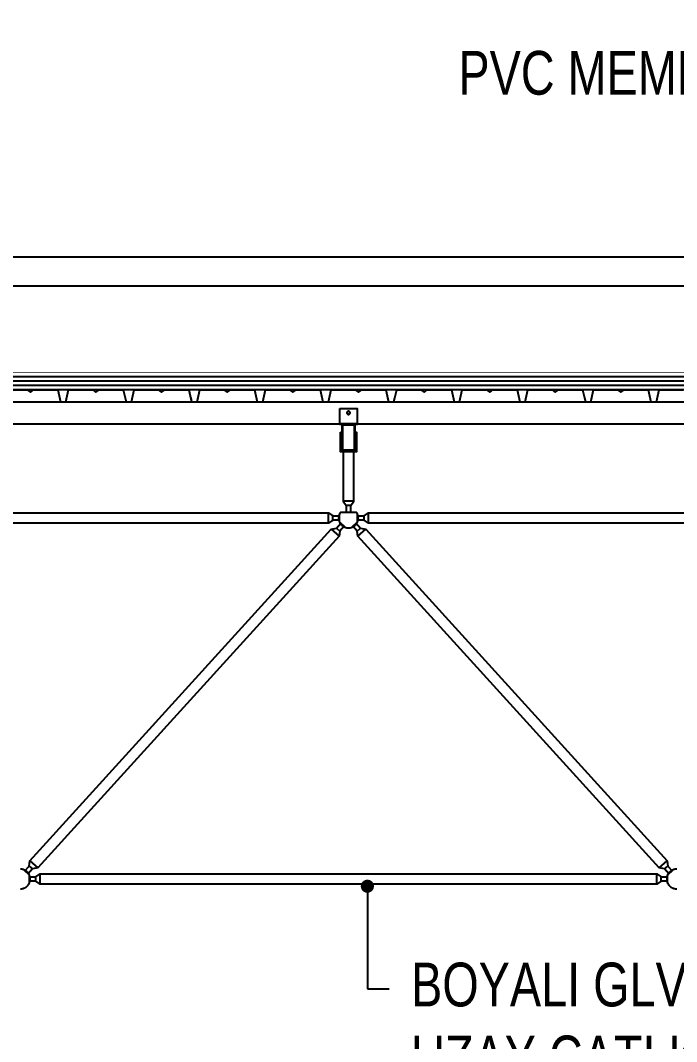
# Model space of a CAD drawing. Header units: centimetres. Extents: x 77182 to 116086, y 20619 to 33555.
# Drawn here: x 94664.7 to 94964.7, y 22489.1 to 22955.9 of the extents above; entities that cross this region are included whole.
import ezdxf
from ezdxf import colors
from ezdxf.entities.mleader import LeaderData, LeaderLine
from ezdxf.math import Vec2, Vec3

# ---------------------------------------------------------------- set-up
doc = ezdxf.new("R2010")
doc.units = ezdxf.units.CM
doc.header["$LTSCALE"] = 100
for name, color, linetype in [('A-ANNO-DIMS', 187, 'Continuous'), ('A-ELEV-02', 253, 'Continuous'), ('A-ELEV-04', 250, 'Continuous'), ('A-WALL-INSL', 249, 'Continuous'), ('A-WALL-SNWPNL', 200, 'Continuous'), ('S-STEL', 3, 'Continuous')]:
    doc.layers.add(name, color=color, linetype=linetype)
doc.styles.add('Fields_100', font='act_simplex.shx', dxfattribs={"width": 0.8, "height": 20})
doc.linetypes.add('BATTING', pattern='A,0.00254,-2.54,[134,ltypeshp.shx,S=2.54,R=0,X=-2.54,Y=0],-5.08,[134,ltypeshp.shx,S=2.54,R=180,X=2.54,Y=0],-2.54', length=10.16254)
doc.dimstyles.new('FIELDS_100', dxfattribs={"dimscale": 0, "dimtxt": 20, "dimasz": 5, "dimexe": 5, "dimexo": 5, "dimgap": 5, "dimtad": 0, "dimdec": 0, "dimzin": 0, "dimdsep": 46, "dimtxsty": 'Fields_100', "dimblk": 'DOT', "dimcen": 0.09, "dimclrt": 50, "dimadec": 0, "dimazin": 0, "dimtfac": 1, "dimtdec": 0, "dimtix": 1, "dimtofl": 0, "dimtmove": 1, "dimatfit": 3, "dimfxl": 5, "dimfxlon": 1, "dimtolj": 1, "dimtzin": 0, "dimarcsym": 0})

# ---------------------------------------------------------------- blocks, each defined once
blk = doc.blocks.new('_Dot')
at = {"color": 0, "linetype": 'ByBlock', "lineweight": -2}
blk.add_line((-0.5, 0), (-1, 0), dxfattribs=at)
at = {"color": 0, "linetype": 'ByBlock', "const_width": 0.5}
blk.add_lwpolyline([(-0.25, 0, 1), (0.25, 0, 1)], format="xyb", close=True, dxfattribs=at)
blk = doc.blocks.new('*D12')
at = {"layer": 'A-ANNO-DIMS', "color": 0, "lineweight": -2, "transparency": 16777216}
for p, q in [((94064.7, 23343.48), (94064.7, 23353.48)), ((95864.7, 23343.48), (95864.7, 23353.48)), ((94069.7, 23348.48), (94933.03, 23348.48)), ((95859.7, 23348.48), (94996.36, 23348.48))]:
    blk.add_line(p, q, dxfattribs=at)
at = {"layer": 'DEFPOINTS', "color": 0, "transparency": 16777216}
for p in [(95864.7, 23348.48), (94064.7, 22503.48), (95864.7, 22503.48)]:
    blk.add_point(p, dxfattribs=at)
at = {"layer": 'A-ANNO-DIMS', "color": 0, "lineweight": -2, "transparency": 16777216, "xscale": 5, "yscale": 5, "zscale": 5, "rotation": 180}
blk.add_blockref('_Dot', (94064.7, 23348.48), dxfattribs=at)
at = {"layer": 'A-ANNO-DIMS', "color": 0, "lineweight": -2, "transparency": 16777216, "xscale": 5, "yscale": 5, "zscale": 5}
blk.add_blockref('_Dot', (95864.7, 23348.48), dxfattribs=at)
at = {"layer": 'A-ANNO-DIMS', "color": 50, "transparency": 16777216, "insert": (94964.7, 23348.48), "char_height": 20, "attachment_point": 5, "style": 'Fields_100'}
blk.add_mtext('\\A1;1800', dxfattribs=at)

msp = doc.modelspace()

# ---------------------------------------------------------------- linework, layer by layer
at = {"layer": 'A-ELEV-02'}
for points in [[(94012.2, 22781.49), (103009.7, 22781.49)], [(94012.2, 22771.49), (103009.7, 22771.49)], [(94818.7, 22771.49), (94810.7, 22771.49)], [(94811.1, 22765.89), (94811.6, 22765.89)], [(94811.1, 22764.49), (94811.6, 22764.49)], [(94817.8, 22765.89), (94818.3, 22765.89)], [(94817.8, 22764.49), (94818.3, 22764.49)], [(94812.28, 22758.69), (94812.28, 22736.09), (94813.7, 22734.09), (94813.7, 22731.09)], [(94815.7, 22731.09), (94815.7, 22734.09), (94817.11, 22736.09), (94817.11, 22758.69)], [(94817.11, 22736.09), (94812.28, 22736.09)], [(94815.7, 22734.09), (94813.7, 22734.09)], [(94518.8, 22729.39), (94521.8, 22729.39), (94523.8, 22730.8), (94805.6, 22730.8), (94807.6, 22729.39), (94810.6, 22729.39)], [(94805.6, 22725.97), (94805.6, 22730.8)], [(94807.6, 22727.39), (94807.6, 22729.39)], [(94811.1, 22731.09), (94811.01, 22730.97), (94810.93, 22730.84), (94810.85, 22730.71), (94810.77, 22730.58), (94810.7, 22730.45), (94810.63, 22730.31), (94810.56, 22730.17), (94810.51, 22730.02), (94810.45, 22729.88), (94810.43, 22729.8), (94810.4, 22729.73), (94810.38, 22729.65), (94810.36, 22729.57), (94810.34, 22729.5), (94810.32, 22729.42), (94810.3, 22729.34), (94810.28, 22729.26), (94810.27, 22729.19), (94810.26, 22729.11), (94810.24, 22729.03), (94810.23, 22728.95), (94810.22, 22728.87), (94810.22, 22728.79), (94810.21, 22728.71), (94810.2, 22728.63), (94810.2, 22728.55), (94810.2, 22728.47), (94810.2, 22728.39), (94810.2, 22728.31), (94810.2, 22728.23), (94810.2, 22728.15), (94810.21, 22728.07), (94810.21, 22727.99), (94810.22, 22727.92), (94810.23, 22727.84), (94810.24, 22727.76), (94810.25, 22727.68), (94810.28, 22727.53), (94810.31, 22727.37), (94810.35, 22727.22), (94810.39, 22727.07), (94810.44, 22726.93), (94810.49, 22726.79), (94810.55, 22726.65), (94810.61, 22726.51), (94810.67, 22726.37), (94810.74, 22726.24), (94810.81, 22726.11), (94810.89, 22725.98), (94810.98, 22725.86), (94811.07, 22725.73), (94811.16, 22725.61), (94811.26, 22725.49), (94811.36, 22725.37), (94811.47, 22725.25), (94811.52, 22725.2), (94811.58, 22725.14), (94811.64, 22725.09), (94811.69, 22725.04), (94811.75, 22724.98), (94811.81, 22724.93), (94811.88, 22724.88), (94811.94, 22724.83), (94812, 22724.78), (94812.07, 22724.74), (94812.13, 22724.69), (94812.2, 22724.65), (94812.26, 22724.6), (94812.33, 22724.56), (94812.4, 22724.52), (94812.47, 22724.48), (94812.54, 22724.44), (94812.61, 22724.4), (94812.68, 22724.36), (94812.75, 22724.33), (94812.82, 22724.3), (94812.9, 22724.26), (94812.97, 22724.23), (94813.04, 22724.2), (94813.12, 22724.17), (94813.19, 22724.15), (94813.27, 22724.12), (94813.34, 22724.1), (94813.49, 22724.05), (94813.64, 22724.01), (94813.79, 22723.98), (94813.95, 22723.95), (94814.1, 22723.93), (94814.25, 22723.91), (94814.4, 22723.9), (94814.55, 22723.89), (94814.7, 22723.89), (94814.85, 22723.89), (94815, 22723.9), (94815.15, 22723.91), (94815.3, 22723.93), (94815.45, 22723.95), (94815.6, 22723.98), (94815.75, 22724.01), (94815.9, 22724.05), (94816.05, 22724.1), (94816.13, 22724.12), (94816.2, 22724.15), (94816.28, 22724.17), (94816.35, 22724.2), (94816.43, 22724.23), (94816.5, 22724.26), (94816.57, 22724.3), (94816.64, 22724.33), (94816.71, 22724.36), (94816.79, 22724.4), (94816.86, 22724.44), (94816.93, 22724.48), (94816.99, 22724.52), (94817.06, 22724.56), (94817.13, 22724.6), (94817.2, 22724.65), (94817.26, 22724.69), (94817.33, 22724.74), (94817.39, 22724.78), (94817.46, 22724.83), (94817.52, 22724.88), (94817.58, 22724.93), (94817.64, 22724.98), (94817.7, 22725.04), (94817.76, 22725.09), (94817.82, 22725.14), (94817.87, 22725.2), (94817.93, 22725.25), (94818.04, 22725.37), (94818.14, 22725.49), (94818.24, 22725.61), (94818.33, 22725.73), (94818.42, 22725.86), (94818.5, 22725.98), (94818.58, 22726.11), (94818.65, 22726.24), (94818.72, 22726.37), (94818.79, 22726.51), (94818.85, 22726.65), (94818.9, 22726.79), (94818.95, 22726.93), (94819, 22727.07), (94819.04, 22727.22), (94819.08, 22727.37), (94819.11, 22727.53), (94819.14, 22727.68), (94819.15, 22727.76), (94819.16, 22727.84), (94819.17, 22727.92), (94819.18, 22727.99), (94819.19, 22728.07), (94819.19, 22728.15), (94819.19, 22728.23), (94819.2, 22728.31), (94819.2, 22728.39), (94819.2, 22728.47), (94819.19, 22728.55), (94819.19, 22728.63), (94819.19, 22728.71), (94819.18, 22728.79), (94819.17, 22728.87), (94819.16, 22728.95), (94819.15, 22729.03), (94819.14, 22729.11), (94819.13, 22729.19), (94819.11, 22729.26), (94819.09, 22729.34), (94819.08, 22729.42), (94819.06, 22729.5), (94819.04, 22729.57), (94819.02, 22729.65), (94818.99, 22729.73), (94818.97, 22729.8), (94818.94, 22729.88), (94818.89, 22730.02), (94818.83, 22730.17), (94818.77, 22730.31), (94818.7, 22730.45), (94818.63, 22730.58), (94818.55, 22730.71), (94818.47, 22730.84), (94818.38, 22730.97), (94818.3, 22731.09)], [(94810.6, 22726.53), (94810.6, 22730.24)], [(94811.1, 22731.09), (94818.3, 22731.09)], [(94818.8, 22729.39), (94821.8, 22729.39), (94823.8, 22730.8), (95105.6, 22730.8), (95107.6, 22729.39), (95110.6, 22729.39)], [(94818.8, 22726.53), (94818.8, 22730.24)], [(94821.8, 22727.39), (94821.8, 22729.39)], [(94823.8, 22725.97), (94823.8, 22730.8)], [(94810.6, 22727.39), (94807.6, 22727.39), (94805.6, 22725.97), (94523.8, 22725.97), (94521.8, 22727.39), (94518.8, 22727.39)], [(94810.57, 22726.6), (94813.31, 22724.11)], [(94816.08, 22724.11), (94818.83, 22726.6)], [(95110.6, 22727.39), (95107.6, 22727.39), (95105.6, 22725.97), (94823.8, 22725.97), (94821.8, 22727.39), (94818.8, 22727.39)], [(94806.79, 22723.28), (94810.36, 22720.03)], [(94809.18, 22723.81), (94810.66, 22722.46)], [(94818.73, 22722.46), (94820.21, 22723.81)], [(94819.03, 22720.03), (94822.61, 22723.28)], [(94669.03, 22571.74), (94672.61, 22568.5)], [(94956.79, 22568.5), (94960.36, 22571.74)], [(94664.7, 22558.89), (94664.8, 22558.89), (94664.9, 22558.89), (94665, 22558.9), (94665.1, 22558.9), (94665.2, 22558.92), (94665.31, 22558.93), (94665.41, 22558.94), (94665.52, 22558.96), (94665.62, 22558.98), (94665.73, 22559.01), (94665.83, 22559.03), (94665.94, 22559.06), (94666.04, 22559.09), (94666.15, 22559.13), (94666.25, 22559.16), (94666.35, 22559.2), (94666.46, 22559.25), (94666.56, 22559.29), (94666.66, 22559.34), (94666.76, 22559.39), (94666.86, 22559.44), (94666.96, 22559.5), (94667.06, 22559.56), (94667.16, 22559.62), (94667.26, 22559.68), (94667.35, 22559.75), (94667.44, 22559.82), (94667.53, 22559.89), (94667.62, 22559.97), (94667.71, 22560.04), (94667.8, 22560.12), (94667.88, 22560.2), (94667.96, 22560.29), (94668.04, 22560.37), (94668.12, 22560.46), (94668.19, 22560.55), (94668.26, 22560.64), (94668.33, 22560.73), (94668.4, 22560.83), (94668.46, 22560.92), (94668.53, 22561.02), (94668.58, 22561.12), (94668.64, 22561.22), (94668.69, 22561.32), (94668.75, 22561.42), (94668.79, 22561.52), (94668.84, 22561.63), (94668.88, 22561.73), (94668.92, 22561.83), (94668.96, 22561.94), (94668.99, 22562.04), (94669.02, 22562.15), (94669.05, 22562.25), (94669.08, 22562.36), (94669.1, 22562.46), (94669.12, 22562.57), (94669.14, 22562.67), (94669.16, 22562.78), (94669.17, 22562.88), (94669.18, 22562.98), (94669.19, 22563.08), (94669.19, 22563.19), (94669.2, 22563.29), (94669.2, 22563.39), (94669.2, 22563.49), (94669.19, 22563.59), (94669.19, 22563.69), (94669.18, 22563.79), (94669.17, 22563.89), (94669.16, 22564), (94669.14, 22564.1), (94669.12, 22564.21), (94669.1, 22564.31), (94669.08, 22564.41), (94669.05, 22564.52), (94669.02, 22564.62), (94668.99, 22564.73), (94668.96, 22564.83), (94668.92, 22564.94), (94668.88, 22565.04), (94668.84, 22565.15), (94668.79, 22565.25), (94668.75, 22565.35), (94668.69, 22565.45), (94668.64, 22565.55), (94668.58, 22565.65), (94668.53, 22565.75), (94668.46, 22565.85), (94668.4, 22565.94), (94668.33, 22566.04), (94668.26, 22566.13), (94668.19, 22566.22), (94668.12, 22566.31), (94668.04, 22566.4), (94667.96, 22566.49), (94667.88, 22566.57), (94667.8, 22566.65), (94667.71, 22566.73), (94667.62, 22566.81), (94667.53, 22566.88), (94667.44, 22566.95), (94667.35, 22567.02), (94667.26, 22567.09), (94667.16, 22567.15), (94667.06, 22567.21), (94666.96, 22567.27), (94666.86, 22567.33), (94666.76, 22567.38), (94666.66, 22567.43), (94666.56, 22567.48), (94666.46, 22567.53), (94666.35, 22567.57), (94666.25, 22567.61), (94666.15, 22567.65), (94666.04, 22567.68), (94665.94, 22567.71), (94665.83, 22567.74), (94665.73, 22567.77), (94665.62, 22567.79), (94665.52, 22567.81), (94665.41, 22567.83), (94665.31, 22567.84), (94665.2, 22567.86), (94665.1, 22567.87), (94665, 22567.88), (94664.9, 22567.88), (94664.8, 22567.89), (94664.7, 22567.89)], [(94666.08, 22567.67), (94668.83, 22565.17)], [(94668.73, 22569.31), (94670.21, 22567.97)], [(94668.8, 22564.39), (94671.8, 22564.39), (94673.8, 22565.8), (94955.6, 22565.8), (94957.6, 22564.39), (94960.6, 22564.39)], [(94673.8, 22560.97), (94673.8, 22565.8)], [(94955.6, 22560.97), (94955.6, 22565.8)], [(94959.18, 22567.97), (94960.66, 22569.31)], [(94964.8, 22567.89), (94964.7, 22567.89), (94964.6, 22567.89), (94964.5, 22567.88), (94964.4, 22567.88), (94964.29, 22567.87), (94964.19, 22567.86), (94964.09, 22567.84), (94963.98, 22567.83), (94963.88, 22567.81), (94963.77, 22567.79), (94963.67, 22567.77), (94963.56, 22567.74), (94963.46, 22567.71), (94963.35, 22567.68), (94963.25, 22567.65), (94963.15, 22567.61), (94963.04, 22567.57), (94962.94, 22567.53), (94962.83, 22567.48), (94962.73, 22567.43), (94962.63, 22567.38), (94962.53, 22567.33), (94962.43, 22567.27), (94962.33, 22567.21), (94962.24, 22567.15), (94962.14, 22567.09), (94962.04, 22567.02), (94961.95, 22566.95), (94961.86, 22566.88), (94961.77, 22566.81), (94961.68, 22566.73), (94961.6, 22566.65), (94961.52, 22566.57), (94961.43, 22566.49), (94961.36, 22566.4), (94961.28, 22566.31), (94961.2, 22566.22), (94961.13, 22566.13), (94961.06, 22566.04), (94961, 22565.94), (94960.93, 22565.85), (94960.87, 22565.75), (94960.81, 22565.65), (94960.75, 22565.55), (94960.7, 22565.45), (94960.65, 22565.35), (94960.6, 22565.25), (94960.56, 22565.15), (94960.51, 22565.04), (94960.47, 22564.94), (94960.44, 22564.83), (94960.4, 22564.73), (94960.37, 22564.62), (94960.34, 22564.52), (94960.32, 22564.41), (94960.29, 22564.31), (94960.27, 22564.21), (94960.25, 22564.1), (94960.24, 22564), (94960.23, 22563.89), (94960.22, 22563.79), (94960.21, 22563.69), (94960.2, 22563.59), (94960.2, 22563.49), (94960.2, 22563.39), (94960.2, 22563.29), (94960.2, 22563.19), (94960.21, 22563.08), (94960.22, 22562.98), (94960.23, 22562.88), (94960.24, 22562.78), (94960.25, 22562.67), (94960.27, 22562.57), (94960.29, 22562.46), (94960.32, 22562.36), (94960.34, 22562.25), (94960.37, 22562.15), (94960.4, 22562.04), (94960.44, 22561.94), (94960.47, 22561.83), (94960.51, 22561.73), (94960.56, 22561.63), (94960.6, 22561.52), (94960.65, 22561.42), (94960.7, 22561.32), (94960.75, 22561.22), (94960.81, 22561.12), (94960.87, 22561.02), (94960.93, 22560.92), (94961, 22560.83), (94961.06, 22560.73), (94961.13, 22560.64), (94961.2, 22560.55), (94961.28, 22560.46), (94961.36, 22560.37), (94961.43, 22560.29), (94961.52, 22560.2), (94961.6, 22560.12), (94961.68, 22560.04), (94961.77, 22559.97), (94961.86, 22559.89), (94961.95, 22559.82), (94962.04, 22559.75), (94962.14, 22559.68), (94962.24, 22559.62), (94962.33, 22559.56), (94962.43, 22559.5), (94962.53, 22559.44), (94962.63, 22559.39), (94962.73, 22559.34), (94962.83, 22559.29), (94962.94, 22559.25), (94963.04, 22559.2), (94963.15, 22559.16), (94963.25, 22559.13), (94963.35, 22559.09), (94963.46, 22559.06), (94963.56, 22559.03), (94963.67, 22559.01), (94963.77, 22558.98), (94963.88, 22558.96), (94963.98, 22558.94), (94964.09, 22558.93), (94964.19, 22558.92), (94964.29, 22558.9), (94964.4, 22558.9), (94964.5, 22558.89), (94964.6, 22558.89), (94964.7, 22558.89), (94964.8, 22558.89)], [(94960.57, 22565.17), (94963.31, 22567.67)], [(94668.8, 22561.53), (94668.8, 22565.24)], [(94960.6, 22562.39), (94957.6, 22562.39), (94955.6, 22560.97), (94673.8, 22560.97), (94671.8, 22562.39), (94668.8, 22562.39)], [(94671.8, 22562.39), (94671.8, 22564.39)], [(94957.6, 22562.39), (94957.6, 22564.39)], [(94960.6, 22561.53), (94960.6, 22565.24)]]:
    msp.add_lwpolyline(points, dxfattribs=at)
for points in [[(94810.7, 22778.49), (94818.7, 22778.49), (94818.7, 22771.19), (94810.7, 22771.19)], [(94815.4, 22776.49), (94815.4, 22776.5), (94815.4, 22776.52), (94815.4, 22776.53), (94815.39, 22776.55), (94815.39, 22776.57), (94815.39, 22776.58), (94815.39, 22776.6), (94815.39, 22776.61), (94815.38, 22776.63), (94815.38, 22776.65), (94815.37, 22776.66), (94815.37, 22776.68), (94815.37, 22776.7), (94815.36, 22776.71), (94815.35, 22776.73), (94815.35, 22776.74), (94815.34, 22776.76), (94815.33, 22776.78), (94815.33, 22776.79), (94815.32, 22776.81), (94815.31, 22776.82), (94815.3, 22776.84), (94815.29, 22776.85), (94815.28, 22776.87), (94815.27, 22776.88), (94815.26, 22776.9), (94815.25, 22776.91), (94815.24, 22776.93), (94815.23, 22776.94), (94815.22, 22776.96), (94815.21, 22776.97), (94815.19, 22776.98), (94815.18, 22776.99), (94815.17, 22777.01), (94815.15, 22777.02), (94815.14, 22777.03), (94815.12, 22777.04), (94815.11, 22777.05), (94815.1, 22777.06), (94815.08, 22777.07), (94815.07, 22777.08), (94815.05, 22777.09), (94815.03, 22777.1), (94815.02, 22777.11), (94815, 22777.12), (94814.99, 22777.12), (94814.97, 22777.13), (94814.96, 22777.14), (94814.94, 22777.14), (94814.92, 22777.15), (94814.91, 22777.15), (94814.89, 22777.16), (94814.87, 22777.16), (94814.86, 22777.17), (94814.84, 22777.17), (94814.82, 22777.17), (94814.81, 22777.18), (94814.79, 22777.18), (94814.78, 22777.18), (94814.76, 22777.18), (94814.74, 22777.19), (94814.73, 22777.19), (94814.71, 22777.19), (94814.7, 22777.19), (94814.68, 22777.19), (94814.67, 22777.19), (94814.65, 22777.19), (94814.63, 22777.18), (94814.62, 22777.18), (94814.6, 22777.18), (94814.59, 22777.18), (94814.57, 22777.17), (94814.55, 22777.17), (94814.54, 22777.17), (94814.52, 22777.16), (94814.5, 22777.16), (94814.49, 22777.15), (94814.47, 22777.15), (94814.46, 22777.14), (94814.44, 22777.14), (94814.42, 22777.13), (94814.41, 22777.12), (94814.39, 22777.12), (94814.38, 22777.11), (94814.36, 22777.1), (94814.34, 22777.09), (94814.33, 22777.08), (94814.31, 22777.07), (94814.3, 22777.06), (94814.28, 22777.05), (94814.27, 22777.04), (94814.26, 22777.03), (94814.24, 22777.02), (94814.23, 22777.01), (94814.22, 22776.99), (94814.2, 22776.98), (94814.19, 22776.97), (94814.18, 22776.96), (94814.17, 22776.94), (94814.15, 22776.93), (94814.14, 22776.91), (94814.13, 22776.9), (94814.12, 22776.88), (94814.11, 22776.87), (94814.1, 22776.85), (94814.09, 22776.84), (94814.08, 22776.82), (94814.08, 22776.81), (94814.07, 22776.79), (94814.06, 22776.78), (94814.05, 22776.76), (94814.05, 22776.74), (94814.04, 22776.73), (94814.03, 22776.71), (94814.03, 22776.7), (94814.02, 22776.68), (94814.02, 22776.66), (94814.02, 22776.65), (94814.01, 22776.63), (94814.01, 22776.61), (94814.01, 22776.6), (94814, 22776.58), (94814, 22776.57), (94814, 22776.55), (94814, 22776.53), (94814, 22776.52), (94814, 22776.5), (94814, 22776.49), (94814, 22776.47), (94814, 22776.46), (94814, 22776.44), (94814, 22776.42), (94814, 22776.41), (94814, 22776.39), (94814.01, 22776.38), (94814.01, 22776.36), (94814.01, 22776.34), (94814.02, 22776.33), (94814.02, 22776.31), (94814.02, 22776.29), (94814.03, 22776.28), (94814.03, 22776.26), (94814.04, 22776.25), (94814.05, 22776.23), (94814.05, 22776.21), (94814.06, 22776.2), (94814.07, 22776.18), (94814.08, 22776.17), (94814.08, 22776.15), (94814.09, 22776.13), (94814.1, 22776.12), (94814.11, 22776.1), (94814.12, 22776.09), (94814.13, 22776.07), (94814.14, 22776.06), (94814.15, 22776.05), (94814.17, 22776.03), (94814.18, 22776.02), (94814.19, 22776), (94814.2, 22775.99), (94814.22, 22775.98), (94814.23, 22775.97), (94814.24, 22775.95), (94814.26, 22775.94), (94814.27, 22775.93), (94814.28, 22775.92), (94814.3, 22775.91), (94814.31, 22775.9), (94814.33, 22775.89), (94814.34, 22775.88), (94814.36, 22775.87), (94814.38, 22775.86), (94814.39, 22775.86), (94814.41, 22775.85), (94814.42, 22775.84), (94814.44, 22775.84), (94814.46, 22775.83), (94814.47, 22775.82), (94814.49, 22775.82), (94814.5, 22775.81), (94814.52, 22775.81), (94814.54, 22775.81), (94814.55, 22775.8), (94814.57, 22775.8), (94814.59, 22775.8), (94814.6, 22775.79), (94814.62, 22775.79), (94814.63, 22775.79), (94814.65, 22775.79), (94814.67, 22775.79), (94814.68, 22775.79), (94814.7, 22775.79), (94814.71, 22775.79), (94814.73, 22775.79), (94814.74, 22775.79), (94814.76, 22775.79), (94814.78, 22775.79), (94814.79, 22775.79), (94814.81, 22775.8), (94814.82, 22775.8), (94814.84, 22775.8), (94814.86, 22775.81), (94814.87, 22775.81), (94814.89, 22775.81), (94814.91, 22775.82), (94814.92, 22775.82), (94814.94, 22775.83), (94814.96, 22775.84), (94814.97, 22775.84), (94814.99, 22775.85), (94815, 22775.86), (94815.02, 22775.86), (94815.03, 22775.87), (94815.05, 22775.88), (94815.07, 22775.89), (94815.08, 22775.9), (94815.1, 22775.91), (94815.11, 22775.92), (94815.12, 22775.93), (94815.14, 22775.94), (94815.15, 22775.95), (94815.17, 22775.97), (94815.18, 22775.98), (94815.19, 22775.99), (94815.21, 22776), (94815.22, 22776.02), (94815.23, 22776.03), (94815.24, 22776.05), (94815.25, 22776.06), (94815.26, 22776.07), (94815.27, 22776.09), (94815.28, 22776.1), (94815.29, 22776.12), (94815.3, 22776.13), (94815.31, 22776.15), (94815.32, 22776.17), (94815.33, 22776.18), (94815.33, 22776.2), (94815.34, 22776.21), (94815.35, 22776.23), (94815.35, 22776.25), (94815.36, 22776.26), (94815.37, 22776.28), (94815.37, 22776.29), (94815.37, 22776.31), (94815.38, 22776.33), (94815.38, 22776.34), (94815.39, 22776.36), (94815.39, 22776.38), (94815.39, 22776.39), (94815.39, 22776.41), (94815.39, 22776.42), (94815.4, 22776.44), (94815.4, 22776.46), (94815.4, 22776.47)], [(94811.1, 22767.69), (94811.6, 22767.69), (94811.6, 22759.19), (94817.8, 22759.19), (94817.8, 22767.69), (94818.3, 22767.69), (94818.3, 22758.69), (94811.1, 22758.69)], [(94666.72, 22567.09), (94668.73, 22569.31), (94669.03, 22571.74), (94806.79, 22723.28), (94809.18, 22723.81), (94811.2, 22726.03), (94812.68, 22724.68), (94810.66, 22722.46), (94810.36, 22720.03), (94672.61, 22568.5), (94670.21, 22567.97), (94668.2, 22565.75)], [(94961.2, 22565.75), (94959.18, 22567.97), (94956.79, 22568.5), (94819.03, 22720.03), (94818.73, 22722.46), (94816.72, 22724.68), (94818.2, 22726.03), (94820.21, 22723.81), (94822.61, 22723.28), (94960.36, 22571.74), (94960.66, 22569.31), (94962.68, 22567.09)]]:
    msp.add_lwpolyline(points, close=True, dxfattribs=at)
at = {"layer": 'A-ELEV-04'}
for p, q in [((112125.24, 22847.63), (92209.45, 22847.63)), ((94028.29, 22834.5), (112086.65, 22834.5))]:
    msp.add_line(p, q, dxfattribs=at)
at = {"layer": 'A-WALL-INSL', "ltscale": 0.002, "const_width": 0.2}
msp.add_lwpolyline([(112094.7, 22794.99), (94022.2, 22794.99)], dxfattribs=at)
at = {"layer": 'A-WALL-INSL', "linetype": 'BATTING', "ltscale": 0.002}
for points in [[(112094.7, 22792.99), (94022.2, 22792.99)], [(112094.7, 22788.99), (94022.2, 22788.99)]]:
    msp.add_lwpolyline(points, dxfattribs=at)
at = {"layer": 'A-WALL-INSL', "ltscale": 0.002}
for points in [[(112094.7, 22790.99), (94022.2, 22790.99)], [(112094.7, 22786.99), (94022.2, 22786.99)]]:
    msp.add_lwpolyline(points, dxfattribs=at)
at = {"layer": 'A-WALL-SNWPNL', "ltscale": 100}
for points in [[(94656.74, 22786.99), (94667.74, 22786.99), (94669.24, 22785.99), (94670.74, 22786.99), (94681.74, 22786.99), (94682.99, 22781.49), (94685.49, 22781.49), (94686.74, 22786.99), (94697.74, 22786.99), (94699.24, 22785.99), (94700.74, 22786.99), (94711.74, 22786.99), (94712.99, 22781.49), (94715.49, 22781.49), (94716.74, 22786.99), (94727.74, 22786.99), (94729.24, 22785.99), (94730.74, 22786.99), (94741.74, 22786.99), (94742.99, 22781.49), (94745.49, 22781.49), (94745.93, 22783.44)], [(94742.54, 22783.44), (94742.99, 22781.49), (94745.49, 22781.49), (94746.74, 22786.99), (94757.74, 22786.99), (94759.24, 22785.99), (94760.74, 22786.99), (94771.74, 22786.99), (94772.99, 22781.49), (94775.49, 22781.49), (94776.74, 22786.99), (94787.74, 22786.99), (94789.24, 22785.99), (94790.74, 22786.99), (94801.74, 22786.99), (94802.99, 22781.49), (94805.49, 22781.49), (94806.74, 22786.99), (94817.74, 22786.99), (94819.24, 22785.99), (94820.74, 22786.99), (94831.74, 22786.99), (94832.99, 22781.49), (94835.49, 22781.49), (94835.93, 22783.44)], [(94832.54, 22783.44), (94832.99, 22781.49), (94835.49, 22781.49), (94836.74, 22786.99), (94847.74, 22786.99), (94849.24, 22785.99), (94850.74, 22786.99), (94861.74, 22786.99), (94862.99, 22781.49), (94865.49, 22781.49), (94866.74, 22786.99), (94877.74, 22786.99), (94879.24, 22785.99), (94880.74, 22786.99), (94891.74, 22786.99), (94892.99, 22781.49), (94895.49, 22781.49), (94896.74, 22786.99), (94907.74, 22786.99), (94909.24, 22785.99), (94910.74, 22786.99), (94921.74, 22786.99), (94922.99, 22781.49), (94925.49, 22781.49), (94925.93, 22783.44)], [(94922.54, 22783.44), (94922.99, 22781.49), (94925.49, 22781.49), (94926.74, 22786.99), (94937.74, 22786.99), (94939.24, 22785.99), (94940.74, 22786.99), (94951.74, 22786.99), (94952.99, 22781.49), (94955.49, 22781.49), (94956.74, 22786.99), (94967.74, 22786.99)]]:
    msp.add_lwpolyline(points, dxfattribs=at)
at = {"layer": 'S-STEL'}
msp.add_lwpolyline([(94817.7, 22759.19), (94817.7, 22771.19), (94811.7, 22771.19), (94811.7, 22759.19)], dxfattribs=at)
msp.add_lwpolyline([(94817.4, 22770.89), (94812, 22770.89), (94812, 22759.49), (94817.4, 22759.49)], close=True, dxfattribs=at)

# ---------------------------------------------------------------- dimensions: what is measured, and where the dimension line sits
at = {"layer": 'A-ANNO-DIMS'}
dim = msp.add_linear_dim(base=(95864.7, 23348.48), p1=(94064.7, 22503.48), p2=(95864.7, 22503.48), dimstyle='FIELDS_100', override={"dimscale": 1}, dxfattribs=at)
dim.commit()
dim.dimension.update_dxf_attribs({"geometry": '*D12', "text_midpoint": (94964.7, 23348.48)})

# ---------------------------------------------------------------- leaders
ml = msp.add_multileader_mtext('Standard', dxfattribs=at)
ml.set_content('PVC MEMBRAN + PIR SANDWICH ÇATI PANELİ 8cm', color=50, style='Fields_100')
ml.set_leader_properties(color=256)
ml.set_arrow_properties(name='DOT')
ml.build(insert=Vec2(0, 0))
ml.multileader.update_dxf_attribs({"dogleg_length": 10, "arrow_head_size": 6})
ctx = ml.context
ctx.base_point, ctx.char_height, ctx.arrow_head_size, ctx.landing_gap_size, ctx.plane_origin = Vec3(94761.68, 22930.01), 20, 6, 10, Vec3(95864.44, 22885.27)
ctx.text_align_type = 2
notes = []
notes.append((ctx, [(0, (1, 1, 0), (95409.81, 22930.01), (-1, 0), 10, [(0, [(95409.81, 22783.54)], 0, [])])]))
ctx.mtext.insert, ctx.mtext.alignment, ctx.mtext.flow_direction = Vec3(95389.81, 22941.91), 3, 5
ml = msp.add_multileader_mtext('Standard', dxfattribs=at)
ml.set_content('BOYALI GLV ÇELİK \\PUZAY ÇATI KONSTRÜKSİYONU', color=50, style='Fields_100')
ml.set_leader_properties(color=256)
ml.set_arrow_properties(name='DOT')
ml.build(insert=Vec2(0, 0))
ml.multileader.update_dxf_attribs({"dogleg_length": 10, "arrow_head_size": 6})
ctx = ml.context
ctx.base_point, ctx.char_height, ctx.arrow_head_size, ctx.landing_gap_size, ctx.plane_origin = Vec3(94833.32, 22513.23), 20, 6, 10, Vec3(95277.96, 22638.01)
notes.append((ctx, [(0, (1, 1, 0), (94823.32, 22513.23), (1, 0), 10, [(0, [(94823.32, 22560.07)], 0, [])])]))
ctx.mtext.insert, ctx.mtext.flow_direction = Vec3(94843.32, 22525.14), 5
for ctx, leaders in notes:
    for number, flags, end, landing, length, lines in leaders:
        leader = LeaderData()
        leader.index, (leader.has_last_leader_line, leader.has_dogleg_vector, leader.attachment_direction) = number, flags
        leader.last_leader_point, leader.dogleg_vector, leader.dogleg_length = Vec3(end), Vec3(landing), length
        for number, points, colour, breaks in lines:
            line = LeaderLine()
            line.index, line.vertices, line.color, line.breaks = number, Vec3.list(points), colors.encode_raw_color(colour), breaks
            leader.lines.append(line)
        ctx.leaders.append(leader)

doc.saveas('drawing.dxf')
